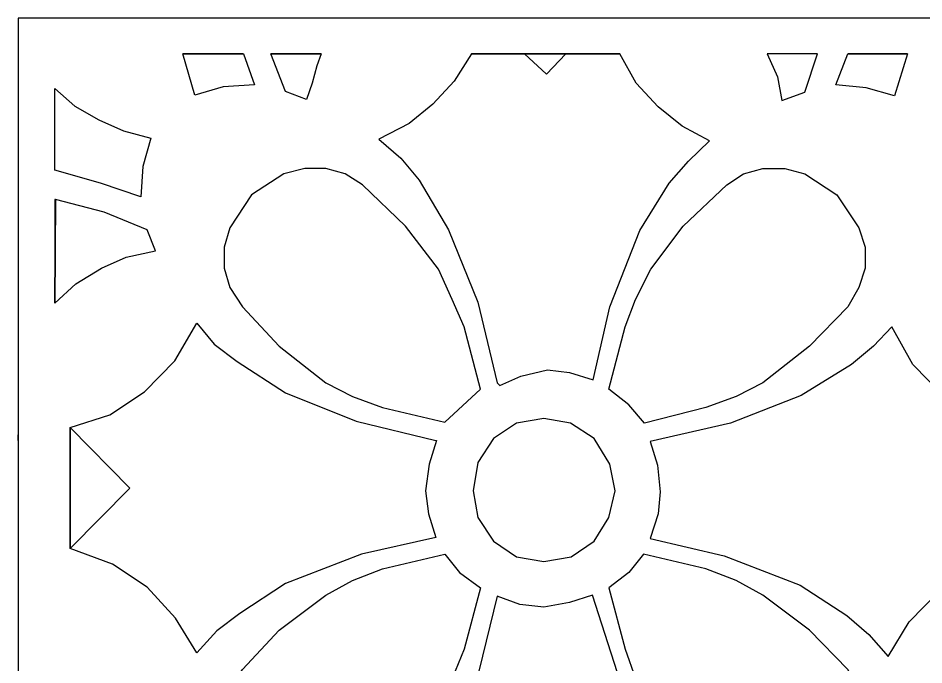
# Model space of a CAD drawing. Header units: centimetres. Extents: x -6.3 to 6.7, y -11.5 to 14.
# Drawn here: x -6.33 to -0.99, y 10.15 to 13.96 of the extents above; entities that cross this region are included whole.
import ezdxf

# ---------------------------------------------------------------- set-up
doc = ezdxf.new("R2010")
doc.units = ezdxf.units.CM
doc.header["$MEASUREMENT"] = 0
doc.layers.add('layer 1', color=7, linetype='Continuous')

msp = doc.modelspace()

# ---------------------------------------------------------------- linework, layer by layer
at = {"layer": 'layer 1', "color": 177}
for points, knots in [([(6.73776, 1.48235), (6.73776, 1.48235), (-6.33193, 1.48235), (-6.33193, 1.48235), (-6.33193, 1.48235), (-6.33193, 1.48235), (-6.33193, 13.96361), (-6.33193, 13.96361), (-6.33193, 13.96361), (-6.33193, 13.96361), (6.73776, 13.96361), (6.73776, 13.96361), (6.73776, 13.96361), (6.73776, 13.96361), (6.73776, 1.48235), (6.73776, 1.48235)], [0, 0, 0, 0, 0.2, 0.2, 0.2, 0.2, 0.4, 0.4, 0.4, 0.4, 0.6, 0.6, 0.6, 0.6, 1, 1, 1, 1]), ([(-5.00391, 13.75307), (-5.00391, 13.75307), (-5.36021, 13.75307), (-5.36021, 13.75307), (-5.36021, 13.75307), (-5.36021, 13.75307), (-5.00391, 13.75307), (-5.00391, 13.75307)], [0, 0, 0, 0, 0.3333333, 0.3333333, 0.3333333, 0.3333333, 1, 1, 1, 1]), ([(-5.36021, 13.75307), (-5.36021, 13.75307), (-5.29003, 13.51016), (-5.29003, 13.51016), (-5.29003, 13.51016), (-5.29003, 13.51016), (-5.12268, 13.55872), (-5.12268, 13.55872), (-5.12268, 13.55872), (-5.12268, 13.55872), (-4.93913, 13.56952), (-4.93913, 13.56952), (-4.93913, 13.56952), (-4.93913, 13.56952), (-5.00391, 13.75307), (-5.00391, 13.75307), (-5.00391, 13.75307), (-5.00391, 13.75307), (-5.36021, 13.75307), (-5.36021, 13.75307)], [0, 0, 0, 0, 0.1666667, 0.1666667, 0.1666667, 0.1666667, 0.3333333, 0.3333333, 0.3333333, 0.3333333, 0.5, 0.5, 0.5, 0.5, 0.6666667, 0.6666667, 0.6666667, 0.6666667, 1, 1, 1, 1]), ([(-4.54504, 13.75307), (-4.54504, 13.75307), (-4.84196, 13.75307), (-4.84196, 13.75307), (-4.84196, 13.75307), (-4.84196, 13.75307), (-4.54504, 13.75307), (-4.54504, 13.75307)], [0, 0, 0, 0, 0.3333333, 0.3333333, 0.3333333, 0.3333333, 1, 1, 1, 1]), ([(-4.84196, 13.75307), (-4.84196, 13.75307), (-4.75558, 13.53175), (-4.75558, 13.53175), (-4.75558, 13.53175), (-4.75558, 13.53175), (-4.63142, 13.48315), (-4.63142, 13.48315), (-4.63142, 13.48315), (-4.63142, 13.48315), (-4.59902, 13.58032), (-4.59902, 13.58032), (-4.59902, 13.58032), (-4.59902, 13.58032), (-4.57203, 13.68289), (-4.57203, 13.68289), (-4.57203, 13.68289), (-4.57203, 13.68289), (-4.54504, 13.75307), (-4.54504, 13.75307), (-4.54504, 13.75307), (-4.54504, 13.75307), (-4.84196, 13.75307), (-4.84196, 13.75307)], [0, 0, 0, 0, 0.1428571, 0.1428571, 0.1428571, 0.1428571, 0.2857143, 0.2857143, 0.2857143, 0.2857143, 0.4285714, 0.4285714, 0.4285714, 0.4285714, 0.5714286, 0.5714286, 0.5714286, 0.5714286, 0.7142857, 0.7142857, 0.7142857, 0.7142857, 1, 1, 1, 1]), ([(-2.78514, 13.75307), (-2.78514, 13.75307), (-2.68797, 13.58032), (-2.68797, 13.58032), (-2.68797, 13.58032), (-2.68797, 13.58032), (-2.5584, 13.43996), (-2.5584, 13.43996), (-2.5584, 13.43996), (-2.5584, 13.43996), (-2.41804, 13.32661), (-2.41804, 13.32661), (-2.41804, 13.32661), (-2.41804, 13.32661), (-2.25609, 13.24024), (-2.25609, 13.24024), (-2.25609, 13.24024), (-2.25609, 13.24024), (-2.38025, 13.12147), (-2.38025, 13.12147), (-2.38025, 13.12147), (-2.38025, 13.12147), (-2.49362, 12.99189), (-2.49362, 12.99189), (-2.49362, 12.99189), (-2.49362, 12.99189), (-2.66637, 12.71117), (-2.66637, 12.71117), (-2.66637, 12.71117), (-2.66637, 12.71117), (-2.84452, 12.26309), (-2.84452, 12.26309), (-2.84452, 12.26309), (-2.84452, 12.26309), (-2.94169, 11.83124), (-2.94169, 11.83124), (-2.94169, 11.83124), (-2.94169, 11.83124), (-3.08206, 11.87442), (-3.08206, 11.87442), (-3.08206, 11.87442), (-3.08206, 11.87442), (-3.21162, 11.8906), (-3.21162, 11.8906), (-3.21162, 11.8906), (-3.21162, 11.8906), (-3.36817, 11.85283), (-3.36817, 11.85283), (-3.36817, 11.85283), (-3.36817, 11.85283), (-3.49234, 11.79885), (-3.49234, 11.79885), (-3.49234, 11.79885), (-3.49234, 11.79885), (-3.50853, 11.81504), (-3.50853, 11.81504), (-3.50853, 11.81504), (-3.50853, 11.81504), (-3.6219, 12.29008), (-3.6219, 12.29008), (-3.6219, 12.29008), (-3.6219, 12.29008), (-3.79465, 12.71656), (-3.79465, 12.71656), (-3.79465, 12.71656), (-3.79465, 12.71656), (-3.9674, 13.00808), (-3.9674, 13.00808), (-3.9674, 13.00808), (-3.9674, 13.00808), (-4.07537, 13.13767), (-4.07537, 13.13767), (-4.07537, 13.13767), (-4.07537, 13.13767), (-4.20494, 13.25103), (-4.20494, 13.25103), (-4.20494, 13.25103), (-4.20494, 13.25103), (-4.02679, 13.34279), (-4.02679, 13.34279), (-4.02679, 13.34279), (-4.02679, 13.34279), (-3.88643, 13.45618), (-3.88643, 13.45618), (-3.88643, 13.45618), (-3.88643, 13.45618), (-3.76226, 13.59112), (-3.76226, 13.59112), (-3.76226, 13.59112), (-3.76226, 13.59112), (-3.65969, 13.75307), (-3.65969, 13.75307), (-3.65969, 13.75307), (-3.65969, 13.75307), (-2.78514, 13.75307), (-2.78514, 13.75307)], [0, 0, 0, 0, 0.04, 0.04, 0.04, 0.04, 0.08, 0.08, 0.08, 0.08, 0.12, 0.12, 0.12, 0.12, 0.16, 0.16, 0.16, 0.16, 0.2, 0.2, 0.2, 0.2, 0.24, 0.24, 0.24, 0.24, 0.28, 0.28, 0.28, 0.28, 0.32, 0.32, 0.32, 0.32, 0.36, 0.36, 0.36, 0.36, 0.4, 0.4, 0.4, 0.4, 0.44, 0.44, 0.44, 0.44, 0.48, 0.48, 0.48, 0.48, 0.52, 0.52, 0.52, 0.52, 0.56, 0.56, 0.56, 0.56, 0.6, 0.6, 0.6, 0.6, 0.64, 0.64, 0.64, 0.64, 0.68, 0.68, 0.68, 0.68, 0.72, 0.72, 0.72, 0.72, 0.76, 0.76, 0.76, 0.76, 0.8, 0.8, 0.8, 0.8, 0.84, 0.84, 0.84, 0.84, 0.88, 0.88, 0.88, 0.88, 0.92, 0.92, 0.92, 0.92, 1, 1, 1, 1]), ([(-3.65969, 13.75307), (-3.65969, 13.75307), (-3.34658, 13.75307), (-3.34658, 13.75307), (-3.34658, 13.75307), (-3.34658, 13.75307), (-3.21702, 13.6343), (-3.21702, 13.6343), (-3.21702, 13.6343), (-3.21702, 13.6343), (-3.10365, 13.75307), (-3.10365, 13.75307), (-3.10365, 13.75307), (-3.10365, 13.75307), (-3.65969, 13.75307), (-3.65969, 13.75307)], [0, 0, 0, 0, 0.2, 0.2, 0.2, 0.2, 0.4, 0.4, 0.4, 0.4, 0.6, 0.6, 0.6, 0.6, 1, 1, 1, 1]), ([(-3.10365, 13.75307), (-3.10365, 13.75307), (-2.78514, 13.75307), (-2.78514, 13.75307), (-2.78514, 13.75307), (-2.78514, 13.75307), (-3.10365, 13.75307), (-3.10365, 13.75307)], [0, 0, 0, 0, 0.3333333, 0.3333333, 0.3333333, 0.3333333, 1, 1, 1, 1]), ([(-1.61907, 13.75307), (-1.61907, 13.75307), (-1.69465, 13.52633), (-1.69465, 13.52633), (-1.69465, 13.52633), (-1.69465, 13.52633), (-1.82961, 13.47777), (-1.82961, 13.47777), (-1.82961, 13.47777), (-1.82961, 13.47777), (-1.8566, 13.61811), (-1.8566, 13.61811), (-1.8566, 13.61811), (-1.8566, 13.61811), (-1.91599, 13.75307), (-1.91599, 13.75307), (-1.91599, 13.75307), (-1.91599, 13.75307), (-1.61907, 13.75307), (-1.61907, 13.75307)], [0, 0, 0, 0, 0.1666667, 0.1666667, 0.1666667, 0.1666667, 0.3333333, 0.3333333, 0.3333333, 0.3333333, 0.5, 0.5, 0.5, 0.5, 0.6666667, 0.6666667, 0.6666667, 0.6666667, 1, 1, 1, 1]), ([(-1.44092, 13.75307), (-1.44092, 13.75307), (-1.5111, 13.56952), (-1.5111, 13.56952), (-1.5111, 13.56952), (-1.5111, 13.56952), (-1.33295, 13.55335), (-1.33295, 13.55335), (-1.33295, 13.55335), (-1.33295, 13.55335), (-1.1656, 13.50474), (-1.1656, 13.50474), (-1.1656, 13.50474), (-1.1656, 13.50474), (-1.09002, 13.75307), (-1.09002, 13.75307), (-1.09002, 13.75307), (-1.09002, 13.75307), (-1.44092, 13.75307), (-1.44092, 13.75307)], [0, 0, 0, 0, 0.1666667, 0.1666667, 0.1666667, 0.1666667, 0.3333333, 0.3333333, 0.3333333, 0.3333333, 0.5, 0.5, 0.5, 0.5, 0.6666667, 0.6666667, 0.6666667, 0.6666667, 1, 1, 1, 1]), ([(-1.09002, 13.75307), (-1.09002, 13.75307), (-1.44092, 13.75307), (-1.44092, 13.75307), (-1.44092, 13.75307), (-1.44092, 13.75307), (-1.09002, 13.75307), (-1.09002, 13.75307)], [0, 0, 0, 0, 0.3333333, 0.3333333, 0.3333333, 0.3333333, 1, 1, 1, 1]), ([(-6.11599, 13.06746), (-6.11599, 13.06746), (-5.84607, 12.99189), (-5.84607, 12.99189), (-5.84607, 12.99189), (-5.84607, 12.99189), (-5.60854, 12.91091), (-5.60854, 12.91091), (-5.60854, 12.91091), (-5.60854, 12.91091), (-5.59774, 13.08906), (-5.59774, 13.08906), (-5.59774, 13.08906), (-5.59774, 13.08906), (-5.54916, 13.25643), (-5.54916, 13.25643), (-5.54916, 13.25643), (-5.54916, 13.25643), (-5.71111, 13.2996), (-5.71111, 13.2996), (-5.71111, 13.2996), (-5.71111, 13.2996), (-5.85687, 13.36438), (-5.85687, 13.36438), (-5.85687, 13.36438), (-5.85687, 13.36438), (-5.99723, 13.44538), (-5.99723, 13.44538), (-5.99723, 13.44538), (-5.99723, 13.44538), (-6.11599, 13.54793), (-6.11599, 13.54793), (-6.11599, 13.54793), (-6.11599, 13.54793), (-6.11599, 13.06746), (-6.11599, 13.06746)], [0, 0, 0, 0, 0.1, 0.1, 0.1, 0.1, 0.2, 0.2, 0.2, 0.2, 0.3, 0.3, 0.3, 0.3, 0.4, 0.4, 0.4, 0.4, 0.5, 0.5, 0.5, 0.5, 0.6, 0.6, 0.6, 0.6, 0.7, 0.7, 0.7, 0.7, 0.8, 0.8, 0.8, 0.8, 1, 1, 1, 1]), ([(-3.81625, 11.58289), (-3.81625, 11.58289), (-4.18334, 11.66926), (-4.18334, 11.66926), (-4.18334, 11.66926), (-4.18334, 11.66926), (-4.36149, 11.73406), (-4.36149, 11.73406), (-4.36149, 11.73406), (-4.36149, 11.73406), (-4.51805, 11.81504), (-4.51805, 11.81504), (-4.51805, 11.81504), (-4.51805, 11.81504), (-4.79337, 12.03096), (-4.79337, 12.03096), (-4.79337, 12.03096), (-4.79337, 12.03096), (-5.00931, 12.26309), (-5.00931, 12.26309), (-5.00931, 12.26309), (-5.00931, 12.26309), (-5.08489, 12.37646), (-5.08489, 12.37646), (-5.08489, 12.37646), (-5.08489, 12.37646), (-5.11728, 12.48985), (-5.11728, 12.48985), (-5.11728, 12.48985), (-5.11728, 12.48985), (-5.11728, 12.61399), (-5.11728, 12.61399), (-5.11728, 12.61399), (-5.11728, 12.61399), (-5.08489, 12.72736), (-5.08489, 12.72736), (-5.08489, 12.72736), (-5.08489, 12.72736), (-4.95532, 12.92171), (-4.95532, 12.92171), (-4.95532, 12.92171), (-4.95532, 12.92171), (-4.76638, 13.04587), (-4.76638, 13.04587), (-4.76638, 13.04587), (-4.76638, 13.04587), (-4.64221, 13.07826), (-4.64221, 13.07826), (-4.64221, 13.07826), (-4.64221, 13.07826), (-4.51805, 13.07826), (-4.51805, 13.07826), (-4.51805, 13.07826), (-4.51805, 13.07826), (-4.40468, 13.04587), (-4.40468, 13.04587), (-4.40468, 13.04587), (-4.40468, 13.04587), (-4.30211, 12.98109), (-4.30211, 12.98109), (-4.30211, 12.98109), (-4.30211, 12.98109), (-4.04838, 12.73816), (-4.04838, 12.73816), (-4.04838, 12.73816), (-4.04838, 12.73816), (-3.85404, 12.48445), (-3.85404, 12.48445), (-3.85404, 12.48445), (-3.85404, 12.48445), (-3.77306, 12.30628), (-3.77306, 12.30628), (-3.77306, 12.30628), (-3.77306, 12.30628), (-3.70288, 12.14433), (-3.70288, 12.14433), (-3.70288, 12.14433), (-3.70288, 12.14433), (-3.60571, 11.77725), (-3.60571, 11.77725), (-3.60571, 11.77725), (-3.60571, 11.77725), (-3.81625, 11.58289), (-3.81625, 11.58289)], [0, 0, 0, 0, 0.0454545, 0.0454545, 0.0454545, 0.0454545, 0.0909091, 0.0909091, 0.0909091, 0.0909091, 0.1363636, 0.1363636, 0.1363636, 0.1363636, 0.1818182, 0.1818182, 0.1818182, 0.1818182, 0.2272727, 0.2272727, 0.2272727, 0.2272727, 0.2727273, 0.2727273, 0.2727273, 0.2727273, 0.3181818, 0.3181818, 0.3181818, 0.3181818, 0.3636364, 0.3636364, 0.3636364, 0.3636364, 0.4090909, 0.4090909, 0.4090909, 0.4090909, 0.4545455, 0.4545455, 0.4545455, 0.4545455, 0.5, 0.5, 0.5, 0.5, 0.5454545, 0.5454545, 0.5454545, 0.5454545, 0.5909091, 0.5909091, 0.5909091, 0.5909091, 0.6363636, 0.6363636, 0.6363636, 0.6363636, 0.6818182, 0.6818182, 0.6818182, 0.6818182, 0.7272727, 0.7272727, 0.7272727, 0.7272727, 0.7727273, 0.7727273, 0.7727273, 0.7727273, 0.8181818, 0.8181818, 0.8181818, 0.8181818, 0.8636364, 0.8636364, 0.8636364, 0.8636364, 0.9090909, 0.9090909, 0.9090909, 0.9090909, 1, 1, 1, 1]), ([(-2.63938, 11.57749), (-2.63938, 11.57749), (-2.27768, 11.66926), (-2.27768, 11.66926), (-2.27768, 11.66926), (-2.27768, 11.66926), (-2.09953, 11.73406), (-2.09953, 11.73406), (-2.09953, 11.73406), (-2.09953, 11.73406), (-1.94298, 11.81504), (-1.94298, 11.81504), (-1.94298, 11.81504), (-1.94298, 11.81504), (-1.66766, 12.03096), (-1.66766, 12.03096), (-1.66766, 12.03096), (-1.66766, 12.03096), (-1.44092, 12.26309), (-1.44092, 12.26309), (-1.44092, 12.26309), (-1.44092, 12.26309), (-1.37614, 12.37646), (-1.37614, 12.37646), (-1.37614, 12.37646), (-1.37614, 12.37646), (-1.33835, 12.48985), (-1.33835, 12.48985), (-1.33835, 12.48985), (-1.33835, 12.48985), (-1.33835, 12.61399), (-1.33835, 12.61399), (-1.33835, 12.61399), (-1.33835, 12.61399), (-1.37614, 12.72736), (-1.37614, 12.72736), (-1.37614, 12.72736), (-1.37614, 12.72736), (-1.5057, 12.92171), (-1.5057, 12.92171), (-1.5057, 12.92171), (-1.5057, 12.92171), (-1.69465, 13.04587), (-1.69465, 13.04587), (-1.69465, 13.04587), (-1.69465, 13.04587), (-1.81341, 13.07826), (-1.81341, 13.07826), (-1.81341, 13.07826), (-1.81341, 13.07826), (-1.94298, 13.07826), (-1.94298, 13.07826), (-1.94298, 13.07826), (-1.94298, 13.07826), (-2.05635, 13.04587), (-2.05635, 13.04587), (-2.05635, 13.04587), (-2.05635, 13.04587), (-2.15352, 12.98109), (-2.15352, 12.98109), (-2.15352, 12.98109), (-2.15352, 12.98109), (-2.41264, 12.73816), (-2.41264, 12.73816), (-2.41264, 12.73816), (-2.41264, 12.73816), (-2.60159, 12.48445), (-2.60159, 12.48445), (-2.60159, 12.48445), (-2.60159, 12.48445), (-2.69337, 12.30628), (-2.69337, 12.30628), (-2.69337, 12.30628), (-2.69337, 12.30628), (-2.75275, 12.14433), (-2.75275, 12.14433), (-2.75275, 12.14433), (-2.75275, 12.14433), (-2.84992, 11.77725), (-2.84992, 11.77725), (-2.84992, 11.77725), (-2.84992, 11.77725), (-2.73115, 11.68546), (-2.73115, 11.68546), (-2.73115, 11.68546), (-2.73115, 11.68546), (-2.63938, 11.57749), (-2.63938, 11.57749)], [0, 0, 0, 0, 0.0434783, 0.0434783, 0.0434783, 0.0434783, 0.0869565, 0.0869565, 0.0869565, 0.0869565, 0.1304348, 0.1304348, 0.1304348, 0.1304348, 0.173913, 0.173913, 0.173913, 0.173913, 0.2173913, 0.2173913, 0.2173913, 0.2173913, 0.2608696, 0.2608696, 0.2608696, 0.2608696, 0.3043478, 0.3043478, 0.3043478, 0.3043478, 0.3478261, 0.3478261, 0.3478261, 0.3478261, 0.3913043, 0.3913043, 0.3913043, 0.3913043, 0.4347826, 0.4347826, 0.4347826, 0.4347826, 0.4782609, 0.4782609, 0.4782609, 0.4782609, 0.5217391, 0.5217391, 0.5217391, 0.5217391, 0.5652174, 0.5652174, 0.5652174, 0.5652174, 0.6086957, 0.6086957, 0.6086957, 0.6086957, 0.6521739, 0.6521739, 0.6521739, 0.6521739, 0.6956522, 0.6956522, 0.6956522, 0.6956522, 0.7391304, 0.7391304, 0.7391304, 0.7391304, 0.7826087, 0.7826087, 0.7826087, 0.7826087, 0.826087, 0.826087, 0.826087, 0.826087, 0.8695652, 0.8695652, 0.8695652, 0.8695652, 0.9130435, 0.9130435, 0.9130435, 0.9130435, 1, 1, 1, 1]), ([(-6.11599, 12.28469), (-6.11599, 12.28469), (-6.11599, 12.89471), (-6.11599, 12.89471), (-6.11599, 12.89471), (-6.11599, 12.89471), (-6.1106, 12.89471), (-6.1106, 12.89471), (-6.1106, 12.89471), (-6.1106, 12.89471), (-6.11599, 12.28469), (-6.11599, 12.28469)], [0, 0, 0, 0, 0.25, 0.25, 0.25, 0.25, 0.5, 0.5, 0.5, 0.5, 1, 1, 1, 1]), ([(-6.1106, 12.89471), (-6.1106, 12.89471), (-5.82448, 12.81913), (-5.82448, 12.81913), (-5.82448, 12.81913), (-5.82448, 12.81913), (-5.57075, 12.71656), (-5.57075, 12.71656), (-5.57075, 12.71656), (-5.57075, 12.71656), (-5.52216, 12.5924), (-5.52216, 12.5924), (-5.52216, 12.5924), (-5.52216, 12.5924), (-5.69491, 12.55463), (-5.69491, 12.55463), (-5.69491, 12.55463), (-5.69491, 12.55463), (-5.84067, 12.48985), (-5.84067, 12.48985), (-5.84067, 12.48985), (-5.84067, 12.48985), (-5.99183, 12.39805), (-5.99183, 12.39805), (-5.99183, 12.39805), (-5.99183, 12.39805), (-6.11599, 12.28469), (-6.11599, 12.28469), (-6.11599, 12.28469), (-6.11599, 12.28469), (-6.1106, 12.89471), (-6.1106, 12.89471)], [0, 0, 0, 0, 0.1111111, 0.1111111, 0.1111111, 0.1111111, 0.2222222, 0.2222222, 0.2222222, 0.2222222, 0.3333333, 0.3333333, 0.3333333, 0.3333333, 0.4444444, 0.4444444, 0.4444444, 0.4444444, 0.5555556, 0.5555556, 0.5555556, 0.5555556, 0.6666667, 0.6666667, 0.6666667, 0.6666667, 0.7777778, 0.7777778, 0.7777778, 0.7777778, 1, 1, 1, 1]), ([(-6.11599, 12.28469), (-6.11599, 12.28469), (-6.11599, 12.28469), (-6.11599, 12.28469), (-6.11599, 12.28469), (-6.11599, 12.28469), (-6.11599, 12.28469), (-6.11599, 12.28469)], [0, 0, 0, 0, 0.3333333, 0.3333333, 0.3333333, 0.3333333, 1, 1, 1, 1]), ([(-6.02422, 10.8379), (-6.02422, 10.8379), (-5.77589, 10.74612), (-5.77589, 10.74612), (-5.77589, 10.74612), (-5.77589, 10.74612), (-5.57075, 10.61116), (-5.57075, 10.61116), (-5.57075, 10.61116), (-5.57075, 10.61116), (-5.4034, 10.42761), (-5.4034, 10.42761), (-5.4034, 10.42761), (-5.4034, 10.42761), (-5.27923, 10.22247), (-5.27923, 10.22247), (-5.27923, 10.22247), (-5.27923, 10.22247), (-5.16047, 10.35203), (-5.16047, 10.35203), (-5.16047, 10.35203), (-5.16047, 10.35203), (-5.0255, 10.45461), (-5.0255, 10.45461), (-5.0255, 10.45461), (-5.0255, 10.45461), (-4.75558, 10.63275), (-4.75558, 10.63275), (-4.75558, 10.63275), (-4.75558, 10.63275), (-4.30751, 10.80551), (-4.30751, 10.80551), (-4.30751, 10.80551), (-4.30751, 10.80551), (-3.87023, 10.90268), (-3.87023, 10.90268), (-3.87023, 10.90268), (-3.87023, 10.90268), (-3.91342, 11.04304), (-3.91342, 11.04304), (-3.91342, 11.04304), (-3.91342, 11.04304), (-3.92961, 11.178), (-3.92961, 11.178), (-3.92961, 11.178), (-3.92961, 11.178), (-3.90802, 11.33456), (-3.90802, 11.33456), (-3.90802, 11.33456), (-3.90802, 11.33456), (-3.86483, 11.47492), (-3.86483, 11.47492), (-3.86483, 11.47492), (-3.86483, 11.47492), (-3.87023, 11.47492), (-3.87023, 11.47492), (-3.87023, 11.47492), (-3.87023, 11.47492), (-4.3399, 11.58828), (-4.3399, 11.58828), (-4.3399, 11.58828), (-4.3399, 11.58828), (-4.75558, 11.75566), (-4.75558, 11.75566), (-4.75558, 11.75566), (-4.75558, 11.75566), (-5.0417, 11.93918), (-5.0417, 11.93918), (-5.0417, 11.93918), (-5.0417, 11.93918), (-5.17666, 12.04176), (-5.17666, 12.04176), (-5.17666, 12.04176), (-5.17666, 12.04176), (-5.27923, 12.16592), (-5.27923, 12.16592), (-5.27923, 12.16592), (-5.27923, 12.16592), (-5.4088, 11.94458), (-5.4088, 11.94458), (-5.4088, 11.94458), (-5.4088, 11.94458), (-5.58694, 11.76106), (-5.58694, 11.76106), (-5.58694, 11.76106), (-5.58694, 11.76106), (-5.79209, 11.62607), (-5.79209, 11.62607), (-5.79209, 11.62607), (-5.79209, 11.62607), (-6.02422, 11.55049), (-6.02422, 11.55049), (-6.02422, 11.55049), (-6.02422, 11.55049), (-6.02422, 10.8379), (-6.02422, 10.8379)], [0, 0, 0, 0, 0.04, 0.04, 0.04, 0.04, 0.08, 0.08, 0.08, 0.08, 0.12, 0.12, 0.12, 0.12, 0.16, 0.16, 0.16, 0.16, 0.2, 0.2, 0.2, 0.2, 0.24, 0.24, 0.24, 0.24, 0.28, 0.28, 0.28, 0.28, 0.32, 0.32, 0.32, 0.32, 0.36, 0.36, 0.36, 0.36, 0.4, 0.4, 0.4, 0.4, 0.44, 0.44, 0.44, 0.44, 0.48, 0.48, 0.48, 0.48, 0.52, 0.52, 0.52, 0.52, 0.56, 0.56, 0.56, 0.56, 0.6, 0.6, 0.6, 0.6, 0.64, 0.64, 0.64, 0.64, 0.68, 0.68, 0.68, 0.68, 0.72, 0.72, 0.72, 0.72, 0.76, 0.76, 0.76, 0.76, 0.8, 0.8, 0.8, 0.8, 0.84, 0.84, 0.84, 0.84, 0.88, 0.88, 0.88, 0.88, 0.92, 0.92, 0.92, 0.92, 1, 1, 1, 1]), ([(-0.453, 10.8109), (-0.453, 10.8109), (-0.70133, 10.72453), (-0.70133, 10.72453), (-0.70133, 10.72453), (-0.70133, 10.72453), (-0.90107, 10.58957), (-0.90107, 10.58957), (-0.90107, 10.58957), (-0.90107, 10.58957), (-1.07922, 10.40602), (-1.07922, 10.40602), (-1.07922, 10.40602), (-1.07922, 10.40602), (-1.20339, 10.20088), (-1.20339, 10.20088), (-1.20339, 10.20088), (-1.20339, 10.20088), (-1.31676, 10.33044), (-1.31676, 10.33044), (-1.31676, 10.33044), (-1.31676, 10.33044), (-1.44632, 10.44381), (-1.44632, 10.44381), (-1.44632, 10.44381), (-1.44632, 10.44381), (-1.72164, 10.62196), (-1.72164, 10.62196), (-1.72164, 10.62196), (-1.72164, 10.62196), (-2.16971, 10.79471), (-2.16971, 10.79471), (-2.16971, 10.79471), (-2.16971, 10.79471), (-2.60699, 10.89728), (-2.60699, 10.89728), (-2.60699, 10.89728), (-2.60699, 10.89728), (-2.5584, 11.04304), (-2.5584, 11.04304), (-2.5584, 11.04304), (-2.5584, 11.04304), (-2.54761, 11.1726), (-2.54761, 11.1726), (-2.54761, 11.1726), (-2.54761, 11.1726), (-2.5638, 11.32916), (-2.5638, 11.32916), (-2.5638, 11.32916), (-2.5638, 11.32916), (-2.60699, 11.46952), (-2.60699, 11.46952), (-2.60699, 11.46952), (-2.60699, 11.46952), (-2.13192, 11.57749), (-2.13192, 11.57749), (-2.13192, 11.57749), (-2.13192, 11.57749), (-1.71624, 11.73946), (-1.71624, 11.73946), (-1.71624, 11.73946), (-1.71624, 11.73946), (-1.41933, 11.92299), (-1.41933, 11.92299), (-1.41933, 11.92299), (-1.41933, 11.92299), (-1.28976, 12.03096), (-1.28976, 12.03096), (-1.28976, 12.03096), (-1.28976, 12.03096), (-1.18179, 12.14433), (-1.18179, 12.14433), (-1.18179, 12.14433), (-1.18179, 12.14433), (-1.05763, 11.92299), (-1.05763, 11.92299), (-1.05763, 11.92299), (-1.05763, 11.92299), (-0.87948, 11.73946), (-0.87948, 11.73946), (-0.87948, 11.73946), (-0.87948, 11.73946), (-0.67974, 11.60448), (-0.67974, 11.60448), (-0.67974, 11.60448), (-0.67974, 11.60448), (-0.4476, 11.5181), (-0.4476, 11.5181), (-0.4476, 11.5181), (-0.4476, 11.5181), (-0.453, 10.8109), (-0.453, 10.8109)], [0, 0, 0, 0, 0.0416667, 0.0416667, 0.0416667, 0.0416667, 0.0833333, 0.0833333, 0.0833333, 0.0833333, 0.125, 0.125, 0.125, 0.125, 0.1666667, 0.1666667, 0.1666667, 0.1666667, 0.2083333, 0.2083333, 0.2083333, 0.2083333, 0.25, 0.25, 0.25, 0.25, 0.2916667, 0.2916667, 0.2916667, 0.2916667, 0.3333333, 0.3333333, 0.3333333, 0.3333333, 0.375, 0.375, 0.375, 0.375, 0.4166667, 0.4166667, 0.4166667, 0.4166667, 0.4583333, 0.4583333, 0.4583333, 0.4583333, 0.5, 0.5, 0.5, 0.5, 0.5416667, 0.5416667, 0.5416667, 0.5416667, 0.5833333, 0.5833333, 0.5833333, 0.5833333, 0.625, 0.625, 0.625, 0.625, 0.6666667, 0.6666667, 0.6666667, 0.6666667, 0.7083333, 0.7083333, 0.7083333, 0.7083333, 0.75, 0.75, 0.75, 0.75, 0.7916667, 0.7916667, 0.7916667, 0.7916667, 0.8333333, 0.8333333, 0.8333333, 0.8333333, 0.875, 0.875, 0.875, 0.875, 0.9166667, 0.9166667, 0.9166667, 0.9166667, 1, 1, 1, 1]), ([(-3.23321, 10.76232), (-3.23321, 10.76232), (-3.39517, 10.78931), (-3.39517, 10.78931), (-3.39517, 10.78931), (-3.39517, 10.78931), (-3.53013, 10.88108), (-3.53013, 10.88108), (-3.53013, 10.88108), (-3.53013, 10.88108), (-3.6219, 11.02144), (-3.6219, 11.02144), (-3.6219, 11.02144), (-3.6219, 11.02144), (-3.64889, 11.178), (-3.64889, 11.178), (-3.64889, 11.178), (-3.64889, 11.178), (-3.6219, 11.34535), (-3.6219, 11.34535), (-3.6219, 11.34535), (-3.6219, 11.34535), (-3.53013, 11.48571), (-3.53013, 11.48571), (-3.53013, 11.48571), (-3.53013, 11.48571), (-3.39517, 11.57749), (-3.39517, 11.57749), (-3.39517, 11.57749), (-3.39517, 11.57749), (-3.23321, 11.60448), (-3.23321, 11.60448), (-3.23321, 11.60448), (-3.23321, 11.60448), (-3.07666, 11.57749), (-3.07666, 11.57749), (-3.07666, 11.57749), (-3.07666, 11.57749), (-2.9363, 11.48571), (-2.9363, 11.48571), (-2.9363, 11.48571), (-2.9363, 11.48571), (-2.84452, 11.33456), (-2.84452, 11.33456), (-2.84452, 11.33456), (-2.84452, 11.33456), (-2.81213, 11.178), (-2.81213, 11.178), (-2.81213, 11.178), (-2.81213, 11.178), (-2.84992, 11.02144), (-2.84992, 11.02144), (-2.84992, 11.02144), (-2.84992, 11.02144), (-2.9363, 10.88108), (-2.9363, 10.88108), (-2.9363, 10.88108), (-2.9363, 10.88108), (-3.07126, 10.78931), (-3.07126, 10.78931), (-3.07126, 10.78931), (-3.07126, 10.78931), (-3.23321, 10.76232), (-3.23321, 10.76232)], [0, 0, 0, 0, 0.0588235, 0.0588235, 0.0588235, 0.0588235, 0.1176471, 0.1176471, 0.1176471, 0.1176471, 0.1764706, 0.1764706, 0.1764706, 0.1764706, 0.2352941, 0.2352941, 0.2352941, 0.2352941, 0.2941176, 0.2941176, 0.2941176, 0.2941176, 0.3529412, 0.3529412, 0.3529412, 0.3529412, 0.4117647, 0.4117647, 0.4117647, 0.4117647, 0.4705882, 0.4705882, 0.4705882, 0.4705882, 0.5294118, 0.5294118, 0.5294118, 0.5294118, 0.5882353, 0.5882353, 0.5882353, 0.5882353, 0.6470588, 0.6470588, 0.6470588, 0.6470588, 0.7058824, 0.7058824, 0.7058824, 0.7058824, 0.7647059, 0.7647059, 0.7647059, 0.7647059, 0.8235294, 0.8235294, 0.8235294, 0.8235294, 0.8823529, 0.8823529, 0.8823529, 0.8823529, 1, 1, 1, 1]), ([(-6.02422, 11.55049), (-6.02422, 11.55049), (-5.67332, 11.1942), (-5.67332, 11.1942), (-5.67332, 11.1942), (-5.67332, 11.1942), (-6.02422, 10.8379), (-6.02422, 10.8379), (-6.02422, 10.8379), (-6.02422, 10.8379), (-6.02422, 11.55049), (-6.02422, 11.55049)], [0, 0, 0, 0, 0.25, 0.25, 0.25, 0.25, 0.5, 0.5, 0.5, 0.5, 1, 1, 1, 1]), ([(-6.33193, 11.47492), (-6.33193, 11.47492), (-6.33193, 11.50731), (-6.33193, 11.50731), (-6.33193, 11.50731), (-6.33193, 11.50731), (-6.33193, 11.47492), (-6.33193, 11.47492)], [0, 0, 0, 0, 0.3333333, 0.3333333, 0.3333333, 0.3333333, 1, 1, 1, 1]), ([(-3.81625, 10.80551), (-3.81625, 10.80551), (-4.18334, 10.71913), (-4.18334, 10.71913), (-4.18334, 10.71913), (-4.18334, 10.71913), (-4.36149, 10.64895), (-4.36149, 10.64895), (-4.36149, 10.64895), (-4.36149, 10.64895), (-4.51805, 10.56257), (-4.51805, 10.56257), (-4.51805, 10.56257), (-4.51805, 10.56257), (-4.79337, 10.35743), (-4.79337, 10.35743), (-4.79337, 10.35743), (-4.79337, 10.35743), (-5.00931, 10.1253), (-5.00931, 10.1253), (-5.00931, 10.1253), (-5.00931, 10.1253), (-5.08489, 10.01193), (-5.08489, 10.01193), (-5.08489, 10.01193), (-5.08489, 10.01193), (-5.11728, 9.89856), (-5.11728, 9.89856), (-5.11728, 9.89856), (-5.11728, 9.89856), (-5.11728, 9.7744), (-5.11728, 9.7744), (-5.11728, 9.7744), (-5.11728, 9.7744), (-5.08489, 9.66103), (-5.08489, 9.66103), (-5.08489, 9.66103), (-5.08489, 9.66103), (-4.95532, 9.45589), (-4.95532, 9.45589), (-4.95532, 9.45589), (-4.95532, 9.45589), (-4.76638, 9.33712), (-4.76638, 9.33712), (-4.76638, 9.33712), (-4.76638, 9.33712), (-4.64221, 9.31013), (-4.64221, 9.31013), (-4.64221, 9.31013), (-4.64221, 9.31013), (-4.51805, 9.31013), (-4.51805, 9.31013), (-4.51805, 9.31013), (-4.51805, 9.31013), (-4.40468, 9.34252), (-4.40468, 9.34252), (-4.40468, 9.34252), (-4.40468, 9.34252), (-4.30211, 9.4019), (-4.30211, 9.4019), (-4.30211, 9.4019), (-4.30211, 9.4019), (-4.04838, 9.65023), (-4.04838, 9.65023), (-4.04838, 9.65023), (-4.04838, 9.65023), (-3.85404, 9.90396), (-3.85404, 9.90396), (-3.85404, 9.90396), (-3.85404, 9.90396), (-3.77306, 10.07131), (-3.77306, 10.07131), (-3.77306, 10.07131), (-3.77306, 10.07131), (-3.70288, 10.24406), (-3.70288, 10.24406), (-3.70288, 10.24406), (-3.70288, 10.24406), (-3.60571, 10.60576), (-3.60571, 10.60576), (-3.60571, 10.60576), (-3.60571, 10.60576), (-3.72987, 10.69754), (-3.72987, 10.69754), (-3.72987, 10.69754), (-3.72987, 10.69754), (-3.81625, 10.80551), (-3.81625, 10.80551), (-3.81625, 10.80551), (-3.81625, 10.80551), (-3.81625, 10.80551), (-3.81625, 10.80551)], [0, 0, 0, 0, 0.0416667, 0.0416667, 0.0416667, 0.0416667, 0.0833333, 0.0833333, 0.0833333, 0.0833333, 0.125, 0.125, 0.125, 0.125, 0.1666667, 0.1666667, 0.1666667, 0.1666667, 0.2083333, 0.2083333, 0.2083333, 0.2083333, 0.25, 0.25, 0.25, 0.25, 0.2916667, 0.2916667, 0.2916667, 0.2916667, 0.3333333, 0.3333333, 0.3333333, 0.3333333, 0.375, 0.375, 0.375, 0.375, 0.4166667, 0.4166667, 0.4166667, 0.4166667, 0.4583333, 0.4583333, 0.4583333, 0.4583333, 0.5, 0.5, 0.5, 0.5, 0.5416667, 0.5416667, 0.5416667, 0.5416667, 0.5833333, 0.5833333, 0.5833333, 0.5833333, 0.625, 0.625, 0.625, 0.625, 0.6666667, 0.6666667, 0.6666667, 0.6666667, 0.7083333, 0.7083333, 0.7083333, 0.7083333, 0.75, 0.75, 0.75, 0.75, 0.7916667, 0.7916667, 0.7916667, 0.7916667, 0.8333333, 0.8333333, 0.8333333, 0.8333333, 0.875, 0.875, 0.875, 0.875, 0.9166667, 0.9166667, 0.9166667, 0.9166667, 1, 1, 1, 1]), ([(-2.64478, 10.80551), (-2.64478, 10.80551), (-2.27768, 10.71913), (-2.27768, 10.71913), (-2.27768, 10.71913), (-2.27768, 10.71913), (-2.09953, 10.64895), (-2.09953, 10.64895), (-2.09953, 10.64895), (-2.09953, 10.64895), (-1.94298, 10.56257), (-1.94298, 10.56257), (-1.94298, 10.56257), (-1.94298, 10.56257), (-1.66766, 10.35743), (-1.66766, 10.35743), (-1.66766, 10.35743), (-1.66766, 10.35743), (-1.44092, 10.1253), (-1.44092, 10.1253), (-1.44092, 10.1253), (-1.44092, 10.1253), (-1.37614, 10.01193), (-1.37614, 10.01193), (-1.37614, 10.01193), (-1.37614, 10.01193), (-1.33835, 9.89856), (-1.33835, 9.89856), (-1.33835, 9.89856), (-1.33835, 9.89856), (-1.33835, 9.7744), (-1.33835, 9.7744), (-1.33835, 9.7744), (-1.33835, 9.7744), (-1.37614, 9.66103), (-1.37614, 9.66103), (-1.37614, 9.66103), (-1.37614, 9.66103), (-1.5057, 9.45589), (-1.5057, 9.45589), (-1.5057, 9.45589), (-1.5057, 9.45589), (-1.69465, 9.33712), (-1.69465, 9.33712), (-1.69465, 9.33712), (-1.69465, 9.33712), (-1.81341, 9.31013), (-1.81341, 9.31013), (-1.81341, 9.31013), (-1.81341, 9.31013), (-1.94298, 9.31013), (-1.94298, 9.31013), (-1.94298, 9.31013), (-1.94298, 9.31013), (-2.05635, 9.34252), (-2.05635, 9.34252), (-2.05635, 9.34252), (-2.05635, 9.34252), (-2.15352, 9.4019), (-2.15352, 9.4019), (-2.15352, 9.4019), (-2.15352, 9.4019), (-2.41264, 9.65023), (-2.41264, 9.65023), (-2.41264, 9.65023), (-2.41264, 9.65023), (-2.60159, 9.90396), (-2.60159, 9.90396), (-2.60159, 9.90396), (-2.60159, 9.90396), (-2.69337, 10.07131), (-2.69337, 10.07131), (-2.69337, 10.07131), (-2.69337, 10.07131), (-2.75275, 10.24406), (-2.75275, 10.24406), (-2.75275, 10.24406), (-2.75275, 10.24406), (-2.84992, 10.60576), (-2.84992, 10.60576), (-2.84992, 10.60576), (-2.84992, 10.60576), (-2.73115, 10.69754), (-2.73115, 10.69754), (-2.73115, 10.69754), (-2.73115, 10.69754), (-2.64478, 10.80551), (-2.64478, 10.80551), (-2.64478, 10.80551), (-2.64478, 10.80551), (-2.64478, 10.80551), (-2.64478, 10.80551)], [0, 0, 0, 0, 0.0416667, 0.0416667, 0.0416667, 0.0416667, 0.0833333, 0.0833333, 0.0833333, 0.0833333, 0.125, 0.125, 0.125, 0.125, 0.1666667, 0.1666667, 0.1666667, 0.1666667, 0.2083333, 0.2083333, 0.2083333, 0.2083333, 0.25, 0.25, 0.25, 0.25, 0.2916667, 0.2916667, 0.2916667, 0.2916667, 0.3333333, 0.3333333, 0.3333333, 0.3333333, 0.375, 0.375, 0.375, 0.375, 0.4166667, 0.4166667, 0.4166667, 0.4166667, 0.4583333, 0.4583333, 0.4583333, 0.4583333, 0.5, 0.5, 0.5, 0.5, 0.5416667, 0.5416667, 0.5416667, 0.5416667, 0.5833333, 0.5833333, 0.5833333, 0.5833333, 0.625, 0.625, 0.625, 0.625, 0.6666667, 0.6666667, 0.6666667, 0.6666667, 0.7083333, 0.7083333, 0.7083333, 0.7083333, 0.75, 0.75, 0.75, 0.75, 0.7916667, 0.7916667, 0.7916667, 0.7916667, 0.8333333, 0.8333333, 0.8333333, 0.8333333, 0.875, 0.875, 0.875, 0.875, 0.9166667, 0.9166667, 0.9166667, 0.9166667, 1, 1, 1, 1]), ([(-2.94709, 10.56257), (-2.94709, 10.56257), (-2.68797, 9.7636), (-2.68797, 9.7636), (-2.68797, 9.7636), (-2.68797, 9.7636), (-2.60699, 9.58005), (-2.60699, 9.58005), (-2.60699, 9.58005), (-2.60699, 9.58005), (-2.50982, 9.4127), (-2.50982, 9.4127), (-2.50982, 9.4127), (-2.50982, 9.4127), (-2.39105, 9.27234), (-2.39105, 9.27234), (-2.39105, 9.27234), (-2.39105, 9.27234), (-2.25609, 9.13738), (-2.25609, 9.13738), (-2.25609, 9.13738), (-2.25609, 9.13738), (-2.47203, 9.01321), (-2.47203, 9.01321), (-2.47203, 9.01321), (-2.47203, 9.01321), (-2.65018, 8.84046), (-2.65018, 8.84046), (-2.65018, 8.84046), (-2.65018, 8.84046), (-2.78514, 8.62992), (-2.78514, 8.62992), (-2.78514, 8.62992), (-2.78514, 8.62992), (-2.87691, 8.40319), (-2.87691, 8.40319), (-2.87691, 8.40319), (-2.87691, 8.40319), (-3.22781, 8.75409), (-3.22781, 8.75409), (-3.22781, 8.75409), (-3.22781, 8.75409), (-3.57332, 8.40319), (-3.57332, 8.40319), (-3.57332, 8.40319), (-3.57332, 8.40319), (-3.66509, 8.64072), (-3.66509, 8.64072), (-3.66509, 8.64072), (-3.66509, 8.64072), (-3.80545, 8.84586), (-3.80545, 8.84586), (-3.80545, 8.84586), (-3.80545, 8.84586), (-3.9836, 9.01861), (-3.9836, 9.01861), (-3.9836, 9.01861), (-3.9836, 9.01861), (-4.20494, 9.13738), (-4.20494, 9.13738), (-4.20494, 9.13738), (-4.20494, 9.13738), (-4.06997, 9.25615), (-4.06997, 9.25615), (-4.06997, 9.25615), (-4.06997, 9.25615), (-3.96201, 9.38571), (-3.96201, 9.38571), (-3.96201, 9.38571), (-3.96201, 9.38571), (-3.79465, 9.67183), (-3.79465, 9.67183), (-3.79465, 9.67183), (-3.79465, 9.67183), (-3.6165, 10.1145), (-3.6165, 10.1145), (-3.6165, 10.1145), (-3.6165, 10.1145), (-3.50853, 10.55718), (-3.50853, 10.55718), (-3.50853, 10.55718), (-3.50853, 10.55718), (-3.37357, 10.50859), (-3.37357, 10.50859), (-3.37357, 10.50859), (-3.37357, 10.50859), (-3.23321, 10.49239), (-3.23321, 10.49239), (-3.23321, 10.49239), (-3.23321, 10.49239), (-3.08206, 10.51939), (-3.08206, 10.51939), (-3.08206, 10.51939), (-3.08206, 10.51939), (-2.94709, 10.56257), (-2.94709, 10.56257)], [0, 0, 0, 0, 0.04, 0.04, 0.04, 0.04, 0.08, 0.08, 0.08, 0.08, 0.12, 0.12, 0.12, 0.12, 0.16, 0.16, 0.16, 0.16, 0.2, 0.2, 0.2, 0.2, 0.24, 0.24, 0.24, 0.24, 0.28, 0.28, 0.28, 0.28, 0.32, 0.32, 0.32, 0.32, 0.36, 0.36, 0.36, 0.36, 0.4, 0.4, 0.4, 0.4, 0.44, 0.44, 0.44, 0.44, 0.48, 0.48, 0.48, 0.48, 0.52, 0.52, 0.52, 0.52, 0.56, 0.56, 0.56, 0.56, 0.6, 0.6, 0.6, 0.6, 0.64, 0.64, 0.64, 0.64, 0.68, 0.68, 0.68, 0.68, 0.72, 0.72, 0.72, 0.72, 0.76, 0.76, 0.76, 0.76, 0.8, 0.8, 0.8, 0.8, 0.84, 0.84, 0.84, 0.84, 0.88, 0.88, 0.88, 0.88, 0.92, 0.92, 0.92, 0.92, 1, 1, 1, 1])]:
    msp.add_open_spline(points, degree=3, knots=knots, dxfattribs=at)

doc.saveas('drawing.dxf')
